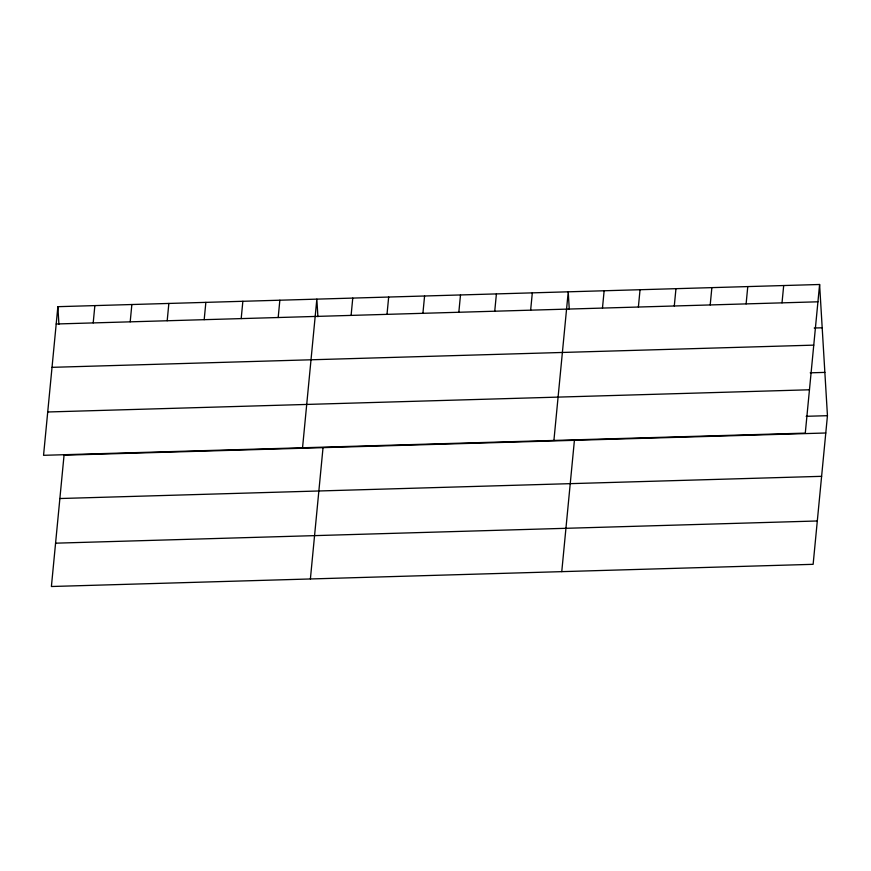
<?xml version="1.0" encoding="UTF-8"?>
<svg xmlns="http://www.w3.org/2000/svg" width="871" height="871" viewBox="0 0 871 871"><rect width="100%" height="100%" fill="white"/><g stroke="black" fill="none" stroke-linecap="round" stroke-linejoin="round"><path stroke-width="1.31" d="M57.867 306.679L43.55 455.315L805.283 433.127L819.6 284.49L57.867 306.679L58.912 324.273M93.197 322.912L94.863 305.601M130.193 321.835L131.859 304.523M167.188 320.757L168.854 303.446M204.184 319.679L205.861 302.368M241.191 318.601L242.857 301.29M278.187 317.523L279.852 300.212M302.542 447.77L316.848 299.134L317.904 316.728M310.392 578.965L323.032 447.64M351.1 315.4L352.766 298.089M387.007 314.355L388.673 297.044M422.914 313.31L424.58 295.998M458.832 312.264L460.498 294.953M494.739 311.219L496.405 293.908M530.646 310.174L532.312 292.863M553.912 440.443L568.23 291.818L569.275 309.401M561.762 571.637L574.414 440.323M602.471 308.084L604.136 290.772M638.378 307.038L640.043 289.716M674.285 305.982L675.961 288.671M710.203 304.937L711.868 287.626M746.109 303.892L747.775 286.581M782.016 302.847L783.693 285.536M819.6 284.49L827.45 415.685L813.133 564.321L51.4 586.51L64.051 455.185L825.784 432.996M56.19 323.99L817.934 301.802M814.211 328.019L822.191 327.79M52.02 367.333L813.754 345.134M810.226 372.821L824.859 372.396M47.72 411.983L809.464 389.783M806.165 416.305L827.45 415.685M59.87 498.528L821.614 476.328M55.57 543.177L817.314 520.978"/></g></svg>
